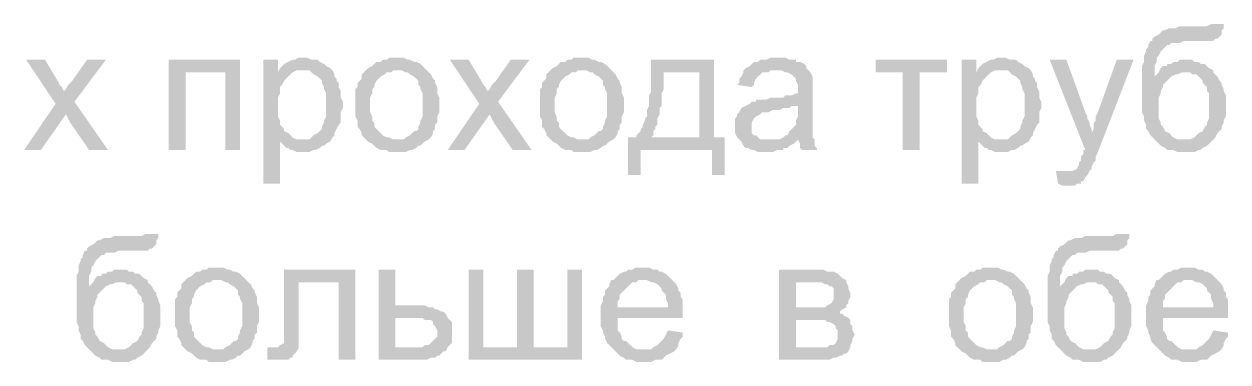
# Model space of a CAD drawing. Header units: millimetres. Extents: x -383313 to -161684, y -117025 to 99224.
# Drawn here: x -336741 to -334311, y -30262 to -29581 of the extents above; entities that cross this region are included whole.
import ezdxf

# ---------------------------------------------------------------- set-up
doc = ezdxf.new("R2010")
doc.units = ezdxf.units.MM
doc.header["$MEASUREMENT"] = 0
doc.layers.add('PDF_Solid Fills', color=7, linetype='Continuous')

# ---------------------------------------------------------------- blocks, each defined once
blk = doc.blocks.new('A$Cf5759c35')
at = {"layer": 'PDF_Solid Fills'}
for points in [[(24117.1, -11315.7), (24117.1, -11315.7), (24108.7, -11319.9), (24108.7, -11319.9), (24108.7, -11319.9), (24104.4, -11319.9), (24096, -11319.9), (24087.5, -11319.9), (24074.8, -11319.9), (24066.3, -11319.9), (24057.9, -11319.9), (24053.6, -11319.9), (24045.2, -11324.2), (24036.7, -11324.2), (24032.5, -11324.2), (24024, -11328.4), (24019.8, -11328.4), (24015.5, -11332.6), (24011.3, -11336.9), (24002.8, -11341.1), (23998.6, -11345.3), (23998.6, -11349.6), (23994.4, -11349.6), (23990.1, -11358), (23990.1, -11362.3), (23985.9, -11366.5), (23985.9, -11370.7), (23981.7, -11379.2), (23981.7, -11383.4), (23981.7, -11391.9), (23977.4, -11400.4), (23977.4, -11404.6), (23977.4, -11413.1), (23977.4, -11421.5), (23977.4, -11430), (23977.4, -11442.7), (23977.4, -11446.9), (23977.4, -11455.4), (23977.4, -11463.9), (23977.4, -11472.3), (23977.4, -11480.8), (23977.4, -11489.3), (23977.4, -11493.5), (23981.7, -11502), (23981.7, -11506.2), (23981.7, -11510.4), (23985.9, -11518.9), (23985.9, -11523.1), (23985.9, -11527.4), (23990.1, -11531.6), (23994.4, -11540.1), (23998.6, -11544.3), (24002.8, -11548.5), (24007.1, -11552.8), (24011.3, -11557), (24015.5, -11561.2), (24024, -11565.5), (24028.2, -11569.7), (24032.5, -11569.7), (24040.9, -11569.7), (24049.4, -11573.9), (24053.6, -11573.9), (24062.1, -11573.9), (24070.6, -11573.9), (24074.8, -11573.9), (24083.3, -11573.9), (24091.7, -11569.7), (24096, -11569.7), (24100.2, -11565.5), (24108.7, -11561.2), (24108.7, -11561.2), (24112.9, -11557), (24117.1, -11552.8), (24121.4, -11548.5), (24062.1, -11548.5), (24062.1, -11548.5), (24053.6, -11548.5), (24049.4, -11548.5), (24040.9, -11544.3), (24036.7, -11540.1), (24032.5, -11535.8), (24024, -11531.6), (24024, -11531.6), (24019.8, -11523.1), (24015.5, -11518.9), (24015.5, -11514.7), (24011.3, -11506.2), (24011.3, -11497.7), (24011.3, -11493.5), (24011.3, -11485), (24011.3, -11476.6), (24011.3, -11468.1), (24011.3, -11463.9), (24015.5, -11455.4), (24015.5, -11451.2), (24019.8, -11442.7), (24019.8, -11438.5), (24024, -11434.2), (24028.2, -11430), (24032.5, -11425.8), (24002.8, -11421.5), (24002.8, -11421.5), (24002.8, -11413.1), (24002.8, -11408.8), (24002.8, -11400.4), (24007.1, -11391.9), (24007.1, -11387.7), (24007.1, -11383.4), (24011.3, -11379.2), (24015.5, -11370.7), (24019.8, -11366.5), (24024, -11362.3), (24028.2, -11358), (24032.5, -11358), (24036.7, -11353.8), (24040.9, -11353.8), (24049.4, -11353.8), (24053.6, -11353.8), (24062.1, -11349.6), (24070.6, -11349.6), (24079, -11349.6), (24087.5, -11349.6), (24096, -11349.6), (24104.4, -11349.6), (24108.7, -11349.6), (24117.1, -11349.6), (24121.4, -11349.6), (24125.6, -11345.3), (24129.8, -11345.3), (24134.1, -11341.1), (24138.3, -11336.9), (24138.3, -11328.4), (24142.5, -11324.2), (24142.5, -11315.7)], [(21763.4, -11387.7), (21725.3, -11387.7), (21784.6, -11476.6), (21805.7, -11497.7), (21814.2, -11514.7), (21852.3, -11569.7), (21890.4, -11569.7), (21822.7, -11472.3), (21801.5, -11451.2), (21801.5, -11451.2), (21797.3, -11442.7), (21793, -11438.5), (21788.8, -11430)], [(21886.2, -11387.7), (21848.1, -11387.7), (21818.4, -11430), (21814.2, -11434.2), (21810, -11438.5), (21805.7, -11446.9), (21801.5, -11451.2), (21822.7, -11472.3)], [(22157.1, -11387.7), (22013.2, -11387.7), (22013.2, -11569.7), (22047, -11569.7), (22047, -11413.1), (22127.5, -11413.1)], [(22233.3, -11387.7), (22203.7, -11387.7), (22203.7, -11637.4), (22237.5, -11637.4), (22237.5, -11552.8), (22279.9, -11548.5), (22275.6, -11548.5), (22271.4, -11548.5), (22262.9, -11544.3), (22258.7, -11540.1), (22254.5, -11535.8), (22246, -11531.6), (22246, -11527.4), (22241.8, -11523.1), (22237.5, -11518.9), (22237.5, -11510.4), (22233.3, -11502), (22233.3, -11497.7), (22233.3, -11489.3), (22233.3, -11480.8), (22233.3, -11476.6), (22233.3, -11468.1), (22233.3, -11463.9), (22237.5, -11455.4), (22237.5, -11446.9), (22237.5, -11442.7), (22241.8, -11438.5), (22246, -11430), (22250.2, -11425.8), (22254.5, -11421.5), (22258.7, -11417.3), (22262.9, -11413.1), (22233.3, -11413.1)], [(22284.1, -11383.4), (22284.1, -11383.4), (22275.6, -11383.4), (22267.2, -11387.7), (22262.9, -11387.7), (22254.5, -11391.9), (22254.5, -11391.9), (22246, -11396.1), (22241.8, -11400.4), (22237.5, -11404.6), (22284.1, -11408.8), (22288.3, -11408.8), (22296.8, -11408.8), (22301, -11413.1), (22305.3, -11417.3), (22313.7, -11421.5), (22318, -11425.8), (22322.2, -11430), (22322.2, -11434.2), (22326.4, -11442.7), (22326.4, -11446.9), (22330.7, -11455.4), (22330.7, -11459.6), (22330.7, -11468.1), (22330.7, -11476.6), (22330.7, -11480.8), (22330.7, -11489.3), (22330.7, -11497.7), (22330.7, -11502), (22326.4, -11510.4), (22326.4, -11514.7), (22322.2, -11523.1), (22322.2, -11527.4), (22318, -11531.6), (22313.7, -11535.8), (22305.3, -11540.1), (22301, -11544.3), (22296.8, -11548.5), (22288.3, -11548.5), (22279.9, -11548.5), (22237.5, -11552.8), (22237.5, -11552.8), (22246, -11561.2), (22250.2, -11565.5), (22254.5, -11565.5), (22258.7, -11569.7), (22262.9, -11569.7), (22271.4, -11573.9), (22275.6, -11573.9), (22284.1, -11573.9), (22284.1, -11573.9), (22292.6, -11573.9), (22296.8, -11573.9), (22305.3, -11569.7), (22309.5, -11569.7), (22318, -11565.5), (22322.2, -11561.2), (22326.4, -11561.2), (22330.7, -11557), (22339.1, -11552.8), (22343.4, -11544.3), (22347.6, -11540.1), (22347.6, -11535.8), (22351.8, -11527.4), (22351.8, -11527.4), (22356.1, -11518.9), (22360.3, -11514.7), (22360.3, -11506.2), (22360.3, -11497.7), (22360.3, -11493.5), (22364.5, -11485), (22364.5, -11476.6), (22364.5, -11476.6), (22364.5, -11472.3), (22360.3, -11463.9), (22360.3, -11455.4), (22360.3, -11451.2), (22356.1, -11442.7), (22356.1, -11434.2), (22351.8, -11430), (22351.8, -11425.8), (22347.6, -11421.5), (22347.6, -11417.3), (22343.4, -11408.8), (22339.1, -11404.6), (22330.7, -11400.4), (22326.4, -11396.1), (22326.4, -11396.1), (22318, -11391.9), (22313.7, -11387.7), (22305.3, -11387.7), (22301, -11387.7), (22292.6, -11383.4)], [(22474.6, -11383.4), (22474.6, -11383.4), (22457.7, -11383.4), (22453.4, -11387.7), (22445, -11387.7), (22440.7, -11391.9), (22432.3, -11391.9), (22428, -11396.1), (22423.8, -11400.4), (22415.3, -11404.6), (22415.3, -11404.6), (22411.1, -11408.8), (22474.6, -11408.8), (22474.6, -11408.8), (22483.1, -11408.8), (22491.5, -11413.1), (22495.8, -11413.1), (22500, -11417.3), (22508.5, -11421.5), (22512.7, -11425.8), (22516.9, -11430), (22516.9, -11438.5), (22521.2, -11442.7), (22521.2, -11446.9), (22525.4, -11455.4), (22525.4, -11463.9), (22525.4, -11468.1), (22525.4, -11476.6), (22525.4, -11480.8), (22525.4, -11489.3), (22525.4, -11497.7), (22525.4, -11502), (22521.2, -11510.4), (22521.2, -11514.7), (22516.9, -11523.1), (22516.9, -11527.4), (22512.7, -11531.6), (22508.5, -11531.6), (22504.2, -11535.8), (22500, -11540.1), (22491.5, -11544.3), (22487.3, -11548.5), (22478.8, -11548.5), (22474.6, -11548.5), (22411.1, -11548.5), (22415.3, -11552.8), (22423.8, -11557), (22428, -11561.2), (22432.3, -11565.5), (22440.7, -11569.7), (22445, -11569.7), (22453.4, -11569.7), (22457.7, -11573.9), (22466.1, -11573.9), (22474.6, -11573.9), (22478.8, -11573.9), (22483.1, -11573.9), (22491.5, -11573.9), (22500, -11569.7), (22504.2, -11569.7), (22512.7, -11565.5), (22516.9, -11561.2), (22521.2, -11561.2), (22525.4, -11557), (22529.6, -11552.8), (22538.1, -11548.5), (22542.3, -11544.3), (22546.6, -11535.8), (22546.6, -11531.6), (22546.6, -11531.6), (22550.8, -11527.4), (22550.8, -11518.9), (22555, -11514.7), (22555, -11506.2), (22555, -11502), (22559.3, -11493.5), (22559.3, -11485), (22559.3, -11476.6), (22559.3, -11472.3), (22559.3, -11463.9), (22555, -11455.4), (22555, -11446.9), (22555, -11442.7), (22550.8, -11434.2), (22550.8, -11430), (22546.6, -11425.8), (22542.3, -11417.3), (22538.1, -11413.1), (22533.9, -11408.8), (22529.6, -11404.6), (22525.4, -11400.4), (22521.2, -11396.1), (22512.7, -11391.9), (22508.5, -11391.9), (22500, -11387.7), (22495.8, -11387.7), (22487.3, -11383.4), (22483.1, -11383.4)], [(22618.5, -11387.7), (22580.4, -11387.7), (22639.7, -11476.6), (22660.9, -11497.7), (22669.3, -11514.7), (22707.4, -11569.7), (22745.5, -11569.7), (22677.8, -11472.3), (22656.6, -11451.2), (22656.6, -11451.2), (22652.4, -11442.7), (22648.2, -11438.5), (22643.9, -11430)], [(22741.3, -11387.7), (22703.2, -11387.7), (22673.6, -11430), (22669.3, -11434.2), (22665.1, -11438.5), (22660.9, -11446.9), (22656.6, -11451.2), (22677.8, -11472.3)], [(22847.1, -11383.4), (22847.1, -11383.4), (22830.2, -11383.4), (22826, -11387.7), (22817.5, -11387.7), (22813.3, -11391.9), (22804.8, -11391.9), (22800.6, -11396.1), (22796.3, -11400.4), (22787.9, -11404.6), (22787.9, -11404.6), (22783.6, -11408.8), (22847.1, -11408.8), (22847.1, -11408.8), (22855.6, -11408.8), (22864.1, -11413.1), (22868.3, -11413.1), (22872.5, -11417.3), (22881, -11421.5), (22885.2, -11425.8), (22889.5, -11430), (22889.5, -11438.5), (22893.7, -11442.7), (22893.7, -11446.9), (22897.9, -11455.4), (22897.9, -11463.9), (22897.9, -11468.1), (22897.9, -11476.6), (22897.9, -11480.8), (22897.9, -11489.3), (22897.9, -11497.7), (22897.9, -11502), (22893.7, -11510.4), (22893.7, -11514.7), (22889.5, -11523.1), (22889.5, -11527.4), (22885.2, -11531.6), (22881, -11531.6), (22876.8, -11535.8), (22872.5, -11540.1), (22864.1, -11544.3), (22859.8, -11548.5), (22851.4, -11548.5), (22847.1, -11548.5), (22783.6, -11548.5), (22787.9, -11552.8), (22796.3, -11557), (22800.6, -11561.2), (22804.8, -11565.5), (22813.3, -11569.7), (22817.5, -11569.7), (22826, -11569.7), (22830.2, -11573.9), (22838.7, -11573.9), (22847.1, -11573.9), (22851.4, -11573.9), (22855.6, -11573.9), (22864.1, -11573.9), (22872.5, -11569.7), (22876.8, -11569.7), (22885.2, -11565.5), (22889.5, -11561.2), (22893.7, -11561.2), (22897.9, -11557), (22902.2, -11552.8), (22910.6, -11548.5), (22914.9, -11544.3), (22919.1, -11535.8), (22919.1, -11531.6), (22919.1, -11531.6), (22923.3, -11527.4), (22923.3, -11518.9), (22927.6, -11514.7), (22927.6, -11506.2), (22927.6, -11502), (22931.8, -11493.5), (22931.8, -11485), (22931.8, -11476.6), (22931.8, -11472.3), (22931.8, -11463.9), (22927.6, -11455.4), (22927.6, -11446.9), (22927.6, -11442.7), (22923.3, -11434.2), (22923.3, -11430), (22919.1, -11425.8), (22914.9, -11417.3), (22910.6, -11413.1), (22906.4, -11408.8), (22902.2, -11404.6), (22897.9, -11400.4), (22893.7, -11396.1), (22885.2, -11391.9), (22881, -11391.9), (22872.5, -11387.7), (22868.3, -11387.7), (22859.8, -11383.4), (22855.6, -11383.4)], [(23113.8, -11387.7), (22986.8, -11387.7), (22986.8, -11413.1), (23084.2, -11413.1), (23084.2, -11544.3), (22986.8, -11544.3), (22957.2, -11544.3), (22940.3, -11544.3), (22940.3, -11620.5), (22965.7, -11620.5), (22965.7, -11569.7), (23109.6, -11569.7), (23135, -11544.3), (23113.8, -11544.3)], [(23245.1, -11383.4), (23245.1, -11383.4), (23228.1, -11383.4), (23219.7, -11387.7), (23215.4, -11387.7), (23207, -11387.7), (23202.7, -11391.9), (23194.3, -11391.9), (23190, -11396.1), (23185.8, -11400.4), (23177.3, -11404.6), (23173.1, -11408.8), (23236.6, -11408.8), (23240.8, -11408.8), (23249.3, -11408.8), (23257.8, -11413.1), (23262, -11413.1), (23270.5, -11417.3), (23274.7, -11421.5), (23274.7, -11421.5), (23278.9, -11425.8), (23278.9, -11430), (23283.2, -11438.5), (23283.2, -11446.9), (23283.2, -11446.9), (23283.2, -11455.4), (23278.9, -11455.4), (23270.5, -11459.6), (23266.2, -11459.6), (23257.8, -11459.6), (23253.5, -11463.9), (23245.1, -11463.9), (23236.6, -11463.9), (23228.1, -11463.9), (23219.7, -11468.1), (23211.2, -11468.1), (23207, -11468.1), (23198.5, -11468.1), (23198.5, -11472.3), (23190, -11472.3), (23185.8, -11476.6), (23283.2, -11480.8), (23283.2, -11489.3), (23283.2, -11493.5), (23283.2, -11502), (23278.9, -11510.4), (23278.9, -11514.7), (23278.9, -11518.9), (23274.7, -11523.1), (23270.5, -11527.4), (23266.2, -11531.6), (23262, -11540.1), (23257.8, -11540.1), (23253.5, -11544.3), (23245.1, -11548.5), (23283.2, -11548.5), (23283.2, -11548.5), (23287.4, -11557), (23287.4, -11565.5), (23291.6, -11569.7), (23321.3, -11569.7), (23321.3, -11565.5), (23317, -11561.2), (23317, -11552.8), (23317, -11548.5), (23312.8, -11544.3), (23312.8, -11540.1), (23312.8, -11535.8), (23312.8, -11531.6), (23312.8, -11523.1), (23312.8, -11514.7), (23312.8, -11506.2), (23312.8, -11493.5), (23312.8, -11451.2), (23312.8, -11451.2), (23312.8, -11442.7), (23312.8, -11434.2), (23312.8, -11430), (23312.8, -11425.8), (23312.8, -11421.5), (23308.6, -11413.1), (23304.3, -11408.8), (23300.1, -11404.6), (23300.1, -11400.4), (23295.9, -11396.1), (23287.4, -11391.9), (23278.9, -11391.9), (23278.9, -11387.7), (23270.5, -11387.7), (23266.2, -11387.7), (23257.8, -11383.4), (23249.3, -11383.4)], [(23583.7, -11387.7), (23439.8, -11387.7), (23439.8, -11413.1), (23494.8, -11413.1), (23494.8, -11569.7), (23528.7, -11569.7), (23528.7, -11413.1), (23583.7, -11413.1)], [(23643, -11387.7), (23613.4, -11387.7), (23613.4, -11637.4), (23647.2, -11637.4), (23647.2, -11552.8), (23689.6, -11548.5), (23685.3, -11548.5), (23681.1, -11548.5), (23672.6, -11544.3), (23668.4, -11540.1), (23664.2, -11535.8), (23655.7, -11531.6), (23655.7, -11527.4), (23651.5, -11523.1), (23647.2, -11518.9), (23647.2, -11510.4), (23643, -11502), (23643, -11497.7), (23643, -11489.3), (23643, -11480.8), (23643, -11476.6), (23643, -11468.1), (23643, -11463.9), (23647.2, -11455.4), (23647.2, -11446.9), (23647.2, -11442.7), (23651.5, -11438.5), (23655.7, -11430), (23659.9, -11425.8), (23664.2, -11421.5), (23668.4, -11417.3), (23672.6, -11413.1), (23643, -11413.1)], [(23693.8, -11383.4), (23693.8, -11383.4), (23685.3, -11383.4), (23676.9, -11387.7), (23672.6, -11387.7), (23664.2, -11391.9), (23664.2, -11391.9), (23655.7, -11396.1), (23651.5, -11400.4), (23647.2, -11404.6), (23693.8, -11408.8), (23698, -11408.8), (23706.5, -11408.8), (23710.7, -11413.1), (23715, -11417.3), (23723.4, -11421.5), (23727.7, -11425.8), (23731.9, -11430), (23731.9, -11434.2), (23736.1, -11442.7), (23736.1, -11446.9), (23740.4, -11455.4), (23740.4, -11459.6), (23740.4, -11468.1), (23740.4, -11476.6), (23740.4, -11480.8), (23740.4, -11489.3), (23740.4, -11497.7), (23740.4, -11502), (23736.1, -11510.4), (23736.1, -11514.7), (23731.9, -11523.1), (23731.9, -11527.4), (23727.7, -11531.6), (23723.4, -11535.8), (23715, -11540.1), (23710.7, -11544.3), (23706.5, -11548.5), (23698, -11548.5), (23689.6, -11548.5), (23647.2, -11552.8), (23647.2, -11552.8), (23655.7, -11561.2), (23659.9, -11565.5), (23664.2, -11565.5), (23668.4, -11569.7), (23672.6, -11569.7), (23681.1, -11573.9), (23685.3, -11573.9), (23693.8, -11573.9), (23693.8, -11573.9), (23702.3, -11573.9), (23706.5, -11573.9), (23715, -11569.7), (23719.2, -11569.7), (23727.7, -11565.5), (23731.9, -11561.2), (23736.1, -11561.2), (23740.4, -11557), (23748.8, -11552.8), (23753.1, -11544.3), (23757.3, -11540.1), (23757.3, -11535.8), (23761.5, -11527.4), (23761.5, -11527.4), (23765.8, -11518.9), (23770, -11514.7), (23770, -11506.2), (23770, -11497.7), (23770, -11493.5), (23774.2, -11485), (23774.2, -11476.6), (23774.2, -11476.6), (23774.2, -11472.3), (23770, -11463.9), (23770, -11455.4), (23770, -11451.2), (23765.8, -11442.7), (23765.8, -11434.2), (23761.5, -11430), (23761.5, -11425.8), (23757.3, -11421.5), (23757.3, -11417.3), (23753.1, -11408.8), (23748.8, -11404.6), (23740.4, -11400.4), (23736.1, -11396.1), (23736.1, -11396.1), (23727.7, -11391.9), (23723.4, -11387.7), (23715, -11387.7), (23710.7, -11387.7), (23702.3, -11383.4)], [(23825, -11387.7), (23791.2, -11387.7), (23863.1, -11569.7), (23875.8, -11535.8), (23875.8, -11531.6), (23875.8, -11527.4), (23871.6, -11518.9), (23871.6, -11514.7), (23867.4, -11506.2), (23867.4, -11502), (23863.1, -11493.5)], [(23960.5, -11387.7), (23926.6, -11387.7), (23888.5, -11493.5), (23888.5, -11493.5), (23884.3, -11502), (23884.3, -11510.4), (23880.1, -11514.7), (23880.1, -11523.1), (23880.1, -11527.4), (23875.8, -11535.8), (23863.1, -11569.7), (23858.9, -11569.7), (23858.9, -11578.2), (23854.7, -11582.4), (23854.7, -11590.9), (23850.4, -11595.1), (23850.4, -11599.3), (23850.4, -11599.3), (23846.2, -11607.8), (23837.7, -11612), (23837.7, -11612), (23829.3, -11612), (23820.8, -11612), (23871.6, -11612), (23871.6, -11612), (23875.8, -11607.8), (23875.8, -11603.6), (23880.1, -11595.1), (23884.3, -11590.9), (23884.3, -11582.4), (23888.5, -11573.9)], [(24066.3, -11387.7), (24053.6, -11387.7), (24049.4, -11391.9), (24040.9, -11391.9), (24036.7, -11396.1), (24028.2, -11396.1), (24028.2, -11400.4), (24019.8, -11400.4), (24015.5, -11404.6), (24011.3, -11413.1), (24007.1, -11417.3), (24002.8, -11421.5), (24032.5, -11425.8), (24036.7, -11421.5), (24045.2, -11417.3), (24049.4, -11417.3), (24057.9, -11413.1), (24062.1, -11413.1), (24121.4, -11413.1), (24121.4, -11408.8), (24112.9, -11404.6), (24108.7, -11400.4), (24104.4, -11396.1), (24096, -11396.1), (24091.7, -11391.9), (24083.3, -11391.9), (24079, -11387.7), (24070.6, -11387.7)], [(22237.5, -11404.6), (22233.3, -11413.1), (22262.9, -11413.1), (22271.4, -11408.8), (22275.6, -11408.8), (22284.1, -11408.8)], [(22411.1, -11408.8), (22406.9, -11413.1), (22402.6, -11417.3), (22402.6, -11425.8), (22398.4, -11430), (22394.2, -11434.2), (22394.2, -11442.7), (22389.9, -11446.9), (22389.9, -11455.4), (22389.9, -11463.9), (22389.9, -11472.3), (22389.9, -11480.8), (22389.9, -11480.8), (22389.9, -11489.3), (22389.9, -11497.7), (22389.9, -11502), (22394.2, -11510.4), (22394.2, -11518.9), (22394.2, -11523.1), (22398.4, -11527.4), (22402.6, -11535.8), (22402.6, -11540.1), (22406.9, -11544.3), (22411.1, -11548.5), (22474.6, -11548.5), (22470.4, -11548.5), (22466.1, -11548.5), (22457.7, -11544.3), (22453.4, -11544.3), (22445, -11540.1), (22440.7, -11535.8), (22436.5, -11531.6), (22436.5, -11531.6), (22432.3, -11527.4), (22428, -11523.1), (22428, -11514.7), (22423.8, -11510.4), (22423.8, -11502), (22419.6, -11493.5), (22419.6, -11489.3), (22419.6, -11480.8), (22419.6, -11476.6), (22419.6, -11468.1), (22419.6, -11463.9), (22423.8, -11455.4), (22423.8, -11446.9), (22428, -11442.7), (22428, -11438.5), (22432.3, -11430), (22436.5, -11425.8), (22436.5, -11425.8), (22440.7, -11421.5), (22449.2, -11417.3), (22453.4, -11413.1), (22461.9, -11413.1), (22466.1, -11408.8), (22474.6, -11408.8)], [(22783.6, -11408.8), (22779.4, -11413.1), (22775.2, -11417.3), (22775.2, -11425.8), (22770.9, -11430), (22766.7, -11434.2), (22766.7, -11442.7), (22762.5, -11446.9), (22762.5, -11455.4), (22762.5, -11463.9), (22762.5, -11472.3), (22762.5, -11480.8), (22762.5, -11480.8), (22762.5, -11489.3), (22762.5, -11497.7), (22762.5, -11502), (22766.7, -11510.4), (22766.7, -11518.9), (22766.7, -11523.1), (22770.9, -11527.4), (22775.2, -11535.8), (22775.2, -11540.1), (22779.4, -11544.3), (22783.6, -11548.5), (22847.1, -11548.5), (22842.9, -11548.5), (22838.7, -11548.5), (22830.2, -11544.3), (22826, -11544.3), (22817.5, -11540.1), (22813.3, -11535.8), (22809, -11531.6), (22809, -11531.6), (22804.8, -11527.4), (22800.6, -11523.1), (22800.6, -11514.7), (22796.3, -11510.4), (22796.3, -11502), (22792.1, -11493.5), (22792.1, -11489.3), (22792.1, -11480.8), (22792.1, -11476.6), (22792.1, -11468.1), (22792.1, -11463.9), (22796.3, -11455.4), (22796.3, -11446.9), (22800.6, -11442.7), (22800.6, -11438.5), (22804.8, -11430), (22809, -11425.8), (22809, -11425.8), (22813.3, -11421.5), (22821.7, -11417.3), (22826, -11413.1), (22834.4, -11413.1), (22838.7, -11408.8), (22847.1, -11408.8)], [(22986.8, -11413.1), (22986.8, -11451.2), (22982.6, -11459.6), (22982.6, -11480.8), (22978.4, -11489.3), (22978.4, -11493.5), (22978.4, -11502), (22974.1, -11506.2), (22974.1, -11510.4), (22969.9, -11518.9), (22969.9, -11523.1), (22965.7, -11527.4), (22965.7, -11531.6), (22961.4, -11535.8), (22957.2, -11540.1), (22957.2, -11544.3), (22986.8, -11544.3), (22986.8, -11544.3), (22991.1, -11540.1), (22991.1, -11531.6), (22995.3, -11527.4), (22995.3, -11523.1), (22999.5, -11518.9), (22999.5, -11510.4), (22999.5, -11506.2), (23003.8, -11497.7), (23003.8, -11493.5), (23003.8, -11485), (23008, -11480.8), (23008, -11472.3), (23008, -11463.9), (23008, -11455.4), (23012.2, -11446.9), (23012.2, -11438.5), (23012.2, -11430), (23012.2, -11421.5), (23012.2, -11413.1), (23084.2, -11413.1)], [(23173.1, -11408.8), (23173.1, -11413.1), (23168.9, -11421.5), (23164.6, -11425.8), (23164.6, -11434.2), (23160.4, -11438.5), (23190, -11442.7), (23194.3, -11438.5), (23194.3, -11434.2), (23198.5, -11425.8), (23202.7, -11421.5), (23207, -11417.3), (23211.2, -11413.1), (23215.4, -11413.1), (23223.9, -11413.1), (23228.1, -11408.8), (23236.6, -11408.8)], [(23647.2, -11404.6), (23643, -11413.1), (23672.6, -11413.1), (23681.1, -11408.8), (23685.3, -11408.8), (23693.8, -11408.8)], [(24121.4, -11413.1), (24062.1, -11413.1), (24074.8, -11413.1), (24079, -11417.3), (24087.5, -11417.3), (24091.7, -11421.5), (24096, -11425.8), (24100.2, -11430), (24100.2, -11434.2), (24104.4, -11438.5), (24108.7, -11442.7), (24108.7, -11451.2), (24112.9, -11455.4), (24112.9, -11463.9), (24112.9, -11472.3), (24112.9, -11476.6), (24112.9, -11485), (24112.9, -11493.5), (24112.9, -11502), (24112.9, -11506.2), (24108.7, -11514.7), (24108.7, -11518.9), (24104.4, -11523.1), (24100.2, -11531.6), (24100.2, -11531.6), (24091.7, -11535.8), (24087.5, -11540.1), (24083.3, -11544.3), (24074.8, -11548.5), (24070.6, -11548.5), (24062.1, -11548.5), (24121.4, -11548.5), (24125.6, -11544.3), (24129.8, -11535.8), (24134.1, -11531.6), (24138.3, -11527.4), (24138.3, -11523.1), (24142.5, -11514.7), (24142.5, -11510.4), (24146.8, -11502), (24146.8, -11493.5), (24146.8, -11489.3), (24146.8, -11480.8), (24146.8, -11476.6), (24146.8, -11468.1), (24146.8, -11459.6), (24142.5, -11451.2), (24142.5, -11446.9), (24138.3, -11438.5), (24138.3, -11434.2), (24134.1, -11430), (24129.8, -11421.5), (24125.6, -11417.3)], [(23185.8, -11476.6), (23177.3, -11480.8), (23177.3, -11480.8), (23168.9, -11485), (23164.6, -11493.5), (23160.4, -11497.7), (23160.4, -11502), (23156.2, -11506.2), (23156.2, -11514.7), (23156.2, -11523.1), (23156.2, -11523.1), (23156.2, -11531.6), (23156.2, -11535.8), (23160.4, -11544.3), (23164.6, -11548.5), (23168.9, -11552.8), (23173.1, -11561.2), (23173.1, -11561.2), (23177.3, -11565.5), (23181.6, -11565.5), (23190, -11569.7), (23194.3, -11569.7), (23202.7, -11573.9), (23211.2, -11573.9), (23219.7, -11573.9), (23223.9, -11573.9), (23232.4, -11573.9), (23240.8, -11569.7), (23245.1, -11569.7), (23253.5, -11569.7), (23253.5, -11565.5), (23262, -11565.5), (23266.2, -11561.2), (23274.7, -11557), (23278.9, -11552.8), (23223.9, -11548.5), (23223.9, -11548.5), (23215.4, -11548.5), (23207, -11548.5), (23202.7, -11544.3), (23198.5, -11540.1), (23194.3, -11540.1), (23190, -11535.8), (23190, -11527.4), (23190, -11523.1), (23190, -11518.9), (23190, -11514.7), (23194.3, -11506.2), (23194.3, -11506.2), (23198.5, -11502), (23207, -11497.7), (23211.2, -11493.5), (23215.4, -11493.5), (23223.9, -11493.5), (23232.4, -11489.3), (23236.6, -11489.3), (23245.1, -11489.3), (23253.5, -11485), (23257.8, -11485), (23266.2, -11485), (23270.5, -11480.8), (23278.9, -11480.8), (23283.2, -11480.8)], [(23803.9, -11612), (23808.1, -11637.4), (23816.6, -11641.7), (23842, -11641.7), (23846.2, -11637.4), (23854.7, -11637.4), (23854.7, -11633.2), (23858.9, -11633.2), (23863.1, -11624.7), (23867.4, -11620.5), (23871.6, -11612), (23820.8, -11612), (23820.8, -11612), (23812.3, -11612)], [(21966.6, -11739), (21966.6, -11739), (21958.1, -11743.3), (21958.1, -11743.3), (21958.1, -11743.3), (21953.9, -11743.3), (21945.4, -11743.3), (21937, -11743.3), (21924.3, -11743.3), (21915.8, -11743.3), (21907.3, -11743.3), (21903.1, -11743.3), (21894.6, -11747.5), (21886.2, -11747.5), (21881.9, -11747.5), (21873.5, -11751.7), (21869.2, -11751.7), (21865, -11756), (21860.8, -11760.2), (21852.3, -11764.4), (21848.1, -11768.7), (21848.1, -11772.9), (21843.8, -11772.9), (21839.6, -11781.4), (21839.6, -11785.6), (21835.4, -11789.8), (21835.4, -11794.1), (21831.1, -11802.5), (21831.1, -11806.8), (21831.1, -11815.2), (21826.9, -11823.7), (21826.9, -11827.9), (21826.9, -11836.4), (21826.9, -11844.9), (21826.9, -11853.3), (21826.9, -11866), (21826.9, -11870.3), (21826.9, -11878.7), (21826.9, -11887.2), (21826.9, -11895.7), (21826.9, -11904.1), (21826.9, -11912.6), (21826.9, -11916.8), (21831.1, -11925.3), (21831.1, -11929.5), (21831.1, -11933.8), (21835.4, -11942.2), (21835.4, -11946.5), (21835.4, -11950.7), (21839.6, -11954.9), (21843.8, -11963.4), (21848.1, -11967.6), (21852.3, -11971.9), (21856.5, -11976.1), (21860.8, -11980.3), (21865, -11984.6), (21873.5, -11988.8), (21877.7, -11993), (21881.9, -11993), (21890.4, -11993), (21898.9, -11997.3), (21903.1, -11997.3), (21911.6, -11997.3), (21920, -11997.3), (21924.3, -11997.3), (21932.7, -11997.3), (21941.2, -11993), (21945.4, -11993), (21949.7, -11988.8), (21958.1, -11984.6), (21958.1, -11984.6), (21962.4, -11980.3), (21966.6, -11976.1), (21970.8, -11971.9), (21911.6, -11971.9), (21911.6, -11971.9), (21903.1, -11971.9), (21898.9, -11971.9), (21890.4, -11967.6), (21886.2, -11963.4), (21881.9, -11959.2), (21873.5, -11954.9), (21873.5, -11954.9), (21869.2, -11946.5), (21865, -11942.2), (21865, -11938), (21860.8, -11929.5), (21860.8, -11921.1), (21860.8, -11916.8), (21860.8, -11908.4), (21860.8, -11899.9), (21860.8, -11891.4), (21860.8, -11887.2), (21865, -11878.7), (21865, -11874.5), (21869.2, -11866), (21869.2, -11861.8), (21873.5, -11857.6), (21877.7, -11853.3), (21881.9, -11849.1), (21852.3, -11844.9), (21852.3, -11844.9), (21852.3, -11836.4), (21852.3, -11832.2), (21852.3, -11823.7), (21856.5, -11815.2), (21856.5, -11811), (21856.5, -11806.8), (21860.8, -11802.5), (21865, -11794.1), (21869.2, -11789.8), (21873.5, -11785.6), (21877.7, -11781.4), (21881.9, -11781.4), (21886.2, -11777.1), (21890.4, -11777.1), (21898.9, -11777.1), (21903.1, -11777.1), (21911.6, -11772.9), (21920, -11772.9), (21928.5, -11772.9), (21937, -11772.9), (21945.4, -11772.9), (21953.9, -11772.9), (21958.1, -11772.9), (21966.6, -11772.9), (21970.8, -11772.9), (21975.1, -11768.7), (21979.3, -11768.7), (21983.5, -11764.4), (21987.8, -11760.2), (21987.8, -11751.7), (21992, -11747.5), (21992, -11739)], [(23926.6, -11739), (23926.6, -11739), (23918.2, -11743.3), (23918.2, -11743.3), (23918.2, -11743.3), (23913.9, -11743.3), (23905.5, -11743.3), (23897, -11743.3), (23884.3, -11743.3), (23875.8, -11743.3), (23867.4, -11743.3), (23863.1, -11743.3), (23854.7, -11747.5), (23846.2, -11747.5), (23842, -11747.5), (23833.5, -11751.7), (23829.3, -11751.7), (23825, -11756), (23820.8, -11760.2), (23812.3, -11764.4), (23808.1, -11768.7), (23808.1, -11772.9), (23803.9, -11772.9), (23799.6, -11781.4), (23799.6, -11785.6), (23795.4, -11789.8), (23795.4, -11794.1), (23791.2, -11802.5), (23791.2, -11806.8), (23791.2, -11815.2), (23786.9, -11823.7), (23786.9, -11827.9), (23786.9, -11836.4), (23786.9, -11844.9), (23786.9, -11853.3), (23786.9, -11866), (23786.9, -11870.3), (23786.9, -11878.7), (23786.9, -11887.2), (23786.9, -11895.7), (23786.9, -11904.1), (23786.9, -11912.6), (23786.9, -11916.8), (23791.2, -11925.3), (23791.2, -11929.5), (23791.2, -11933.8), (23795.4, -11942.2), (23795.4, -11946.5), (23795.4, -11950.7), (23799.6, -11954.9), (23803.9, -11963.4), (23808.1, -11967.6), (23812.3, -11971.9), (23816.6, -11976.1), (23820.8, -11980.3), (23825, -11984.6), (23833.5, -11988.8), (23837.7, -11993), (23842, -11993), (23850.4, -11993), (23858.9, -11997.3), (23863.1, -11997.3), (23871.6, -11997.3), (23880.1, -11997.3), (23884.3, -11997.3), (23892.8, -11997.3), (23901.2, -11993), (23905.5, -11993), (23909.7, -11988.8), (23918.2, -11984.6), (23918.2, -11984.6), (23922.4, -11980.3), (23926.6, -11976.1), (23930.9, -11971.9), (23871.6, -11971.9), (23871.6, -11971.9), (23863.1, -11971.9), (23858.9, -11971.9), (23850.4, -11967.6), (23846.2, -11963.4), (23842, -11959.2), (23833.5, -11954.9), (23833.5, -11954.9), (23829.3, -11946.5), (23825, -11942.2), (23825, -11938), (23820.8, -11929.5), (23820.8, -11921.1), (23820.8, -11916.8), (23820.8, -11908.4), (23820.8, -11899.9), (23820.8, -11891.4), (23820.8, -11887.2), (23825, -11878.7), (23825, -11874.5), (23829.3, -11866), (23829.3, -11861.8), (23833.5, -11857.6), (23837.7, -11853.3), (23842, -11849.1), (23812.3, -11844.9), (23812.3, -11844.9), (23812.3, -11836.4), (23812.3, -11832.2), (23812.3, -11823.7), (23816.6, -11815.2), (23816.6, -11811), (23816.6, -11806.8), (23820.8, -11802.5), (23825, -11794.1), (23829.3, -11789.8), (23833.5, -11785.6), (23837.7, -11781.4), (23842, -11781.4), (23846.2, -11777.1), (23850.4, -11777.1), (23858.9, -11777.1), (23863.1, -11777.1), (23871.6, -11772.9), (23880.1, -11772.9), (23888.5, -11772.9), (23897, -11772.9), (23905.5, -11772.9), (23913.9, -11772.9), (23918.2, -11772.9), (23926.6, -11772.9), (23930.9, -11772.9), (23935.1, -11768.7), (23939.3, -11768.7), (23943.6, -11764.4), (23947.8, -11760.2), (23947.8, -11751.7), (23952, -11747.5), (23952, -11739)], [(22110.5, -11806.8), (22110.5, -11806.8), (22093.6, -11806.8), (22089.4, -11811), (22080.9, -11811), (22076.7, -11815.2), (22068.2, -11815.2), (22064, -11819.5), (22059.7, -11823.7), (22051.3, -11827.9), (22051.3, -11827.9), (22047, -11832.2), (22110.5, -11832.2), (22110.5, -11832.2), (22119, -11832.2), (22127.5, -11836.4), (22131.7, -11836.4), (22135.9, -11840.6), (22144.4, -11844.9), (22148.6, -11849.1), (22152.9, -11853.3), (22152.9, -11861.8), (22157.1, -11866), (22157.1, -11870.3), (22161.3, -11878.7), (22161.3, -11887.2), (22161.3, -11891.4), (22161.3, -11899.9), (22161.3, -11904.1), (22161.3, -11912.6), (22161.3, -11921.1), (22161.3, -11925.3), (22157.1, -11933.8), (22157.1, -11938), (22152.9, -11946.5), (22152.9, -11950.7), (22148.6, -11954.9), (22144.4, -11954.9), (22140.2, -11959.2), (22135.9, -11963.4), (22127.5, -11967.6), (22123.2, -11971.9), (22114.8, -11971.9), (22110.5, -11971.9), (22047, -11971.9), (22051.3, -11976.1), (22059.7, -11980.3), (22064, -11984.6), (22068.2, -11988.8), (22076.7, -11993), (22080.9, -11993), (22089.4, -11993), (22093.6, -11997.3), (22102.1, -11997.3), (22110.5, -11997.3), (22114.8, -11997.3), (22119, -11997.3), (22127.5, -11997.3), (22135.9, -11993), (22140.2, -11993), (22148.6, -11988.8), (22152.9, -11984.6), (22157.1, -11984.6), (22161.3, -11980.3), (22165.6, -11976.1), (22174, -11971.9), (22178.3, -11967.6), (22182.5, -11959.2), (22182.5, -11954.9), (22182.5, -11954.9), (22186.7, -11950.7), (22186.7, -11942.2), (22191, -11938), (22191, -11929.5), (22191, -11925.3), (22195.2, -11916.8), (22195.2, -11908.4), (22195.2, -11899.9), (22195.2, -11895.7), (22195.2, -11887.2), (22191, -11878.7), (22191, -11870.3), (22191, -11866), (22186.7, -11857.6), (22186.7, -11853.3), (22182.5, -11849.1), (22178.3, -11840.6), (22174, -11836.4), (22169.8, -11832.2), (22165.6, -11827.9), (22161.3, -11823.7), (22157.1, -11819.5), (22148.6, -11815.2), (22144.4, -11815.2), (22135.9, -11811), (22131.7, -11811), (22123.2, -11806.8), (22119, -11806.8)], [(22969.9, -11806.8), (22969.9, -11806.8), (22957.2, -11806.8), (22948.7, -11811), (22940.3, -11811), (22936, -11815.2), (22931.8, -11815.2), (22923.3, -11819.5), (22919.1, -11823.7), (22914.9, -11827.9), (22910.6, -11832.2), (22969.9, -11832.2), (22974.1, -11832.2), (22978.4, -11832.2), (22986.8, -11836.4), (22991.1, -11836.4), (22999.5, -11840.6), (23003.8, -11844.9), (23008, -11849.1), (23008, -11853.3), (23012.2, -11857.6), (23016.5, -11861.8), (23016.5, -11870.3), (23020.7, -11878.7), (23020.7, -11887.2), (22919.1, -11887.2), (23050.3, -11887.2), (23050.3, -11878.7), (23050.3, -11870.3), (23046.1, -11866), (23046.1, -11857.6), (23041.9, -11853.3), (23041.9, -11849.1), (23037.6, -11840.6), (23033.4, -11836.4), (23029.2, -11832.2), (23024.9, -11827.9), (23020.7, -11823.7), (23016.5, -11819.5), (23008, -11815.2), (23003.8, -11815.2), (22999.5, -11811), (22991.1, -11811), (22982.6, -11806.8), (22978.4, -11806.8)], [(23672.6, -11806.8), (23672.6, -11806.8), (23655.7, -11806.8), (23651.5, -11811), (23643, -11811), (23638.8, -11815.2), (23630.3, -11815.2), (23626.1, -11819.5), (23621.8, -11823.7), (23613.4, -11827.9), (23613.4, -11827.9), (23609.1, -11832.2), (23672.6, -11832.2), (23672.6, -11832.2), (23681.1, -11832.2), (23689.6, -11836.4), (23693.8, -11836.4), (23698, -11840.6), (23706.5, -11844.9), (23710.7, -11849.1), (23715, -11853.3), (23715, -11861.8), (23719.2, -11866), (23719.2, -11870.3), (23723.4, -11878.7), (23723.4, -11887.2), (23723.4, -11891.4), (23723.4, -11899.9), (23723.4, -11904.1), (23723.4, -11912.6), (23723.4, -11921.1), (23723.4, -11925.3), (23719.2, -11933.8), (23719.2, -11938), (23715, -11946.5), (23715, -11950.7), (23710.7, -11954.9), (23706.5, -11954.9), (23702.3, -11959.2), (23698, -11963.4), (23689.6, -11967.6), (23685.3, -11971.9), (23676.9, -11971.9), (23672.6, -11971.9), (23609.1, -11971.9), (23613.4, -11976.1), (23621.8, -11980.3), (23626.1, -11984.6), (23630.3, -11988.8), (23638.8, -11993), (23643, -11993), (23651.5, -11993), (23655.7, -11997.3), (23664.2, -11997.3), (23672.6, -11997.3), (23676.9, -11997.3), (23681.1, -11997.3), (23689.6, -11997.3), (23698, -11993), (23702.3, -11993), (23710.7, -11988.8), (23715, -11984.6), (23719.2, -11984.6), (23723.4, -11980.3), (23727.7, -11976.1), (23736.1, -11971.9), (23740.4, -11967.6), (23744.6, -11959.2), (23744.6, -11954.9), (23744.6, -11954.9), (23748.8, -11950.7), (23748.8, -11942.2), (23753.1, -11938), (23753.1, -11929.5), (23753.1, -11925.3), (23757.3, -11916.8), (23757.3, -11908.4), (23757.3, -11899.9), (23757.3, -11895.7), (23757.3, -11887.2), (23753.1, -11878.7), (23753.1, -11870.3), (23753.1, -11866), (23748.8, -11857.6), (23748.8, -11853.3), (23744.6, -11849.1), (23740.4, -11840.6), (23736.1, -11836.4), (23731.9, -11832.2), (23727.7, -11827.9), (23723.4, -11823.7), (23719.2, -11819.5), (23710.7, -11815.2), (23706.5, -11815.2), (23698, -11811), (23693.8, -11811), (23685.3, -11806.8), (23681.1, -11806.8)], [(24070.6, -11806.8), (24070.6, -11806.8), (24057.9, -11806.8), (24049.4, -11811), (24040.9, -11811), (24036.7, -11815.2), (24032.5, -11815.2), (24024, -11819.5), (24019.8, -11823.7), (24015.5, -11827.9), (24011.3, -11832.2), (24070.6, -11832.2), (24074.8, -11832.2), (24079, -11832.2), (24087.5, -11836.4), (24091.7, -11836.4), (24100.2, -11840.6), (24104.4, -11844.9), (24108.7, -11849.1), (24108.7, -11853.3), (24112.9, -11857.6), (24117.1, -11861.8), (24117.1, -11870.3), (24121.4, -11878.7), (24121.4, -11887.2), (24019.8, -11887.2), (24151, -11887.2), (24151, -11878.7), (24151, -11870.3), (24146.8, -11866), (24146.8, -11857.6), (24142.5, -11853.3), (24142.5, -11849.1), (24138.3, -11840.6), (24134.1, -11836.4), (24129.8, -11832.2), (24125.6, -11827.9), (24121.4, -11823.7), (24117.1, -11819.5), (24108.7, -11815.2), (24104.4, -11815.2), (24100.2, -11811), (24091.7, -11811), (24083.3, -11806.8), (24079, -11806.8)], [(21915.8, -11811), (21903.1, -11811), (21898.9, -11815.2), (21890.4, -11815.2), (21886.2, -11819.5), (21877.7, -11819.5), (21877.7, -11823.7), (21869.2, -11823.7), (21865, -11827.9), (21860.8, -11836.4), (21856.5, -11840.6), (21852.3, -11844.9), (21881.9, -11849.1), (21886.2, -11844.9), (21894.6, -11840.6), (21898.9, -11840.6), (21907.3, -11836.4), (21911.6, -11836.4), (21970.8, -11836.4), (21970.8, -11832.2), (21962.4, -11827.9), (21958.1, -11823.7), (21953.9, -11819.5), (21945.4, -11819.5), (21941.2, -11815.2), (21932.7, -11815.2), (21928.5, -11811), (21920, -11811)], [(22047, -11832.2), (22042.8, -11836.4), (22038.6, -11840.6), (22038.6, -11849.1), (22034.3, -11853.3), (22030.1, -11857.6), (22030.1, -11866), (22025.9, -11870.3), (22025.9, -11878.7), (22025.9, -11887.2), (22025.9, -11895.7), (22025.9, -11904.1), (22025.9, -11904.1), (22025.9, -11912.6), (22025.9, -11921.1), (22025.9, -11925.3), (22030.1, -11933.8), (22030.1, -11942.2), (22030.1, -11946.5), (22034.3, -11950.7), (22038.6, -11959.2), (22038.6, -11963.4), (22042.8, -11967.6), (22047, -11971.9), (22110.5, -11971.9), (22106.3, -11971.9), (22102.1, -11971.9), (22093.6, -11967.6), (22089.4, -11967.6), (22080.9, -11963.4), (22076.7, -11959.2), (22072.4, -11954.9), (22072.4, -11954.9), (22068.2, -11950.7), (22064, -11946.5), (22064, -11938), (22059.7, -11933.8), (22059.7, -11925.3), (22055.5, -11916.8), (22055.5, -11912.6), (22055.5, -11904.1), (22055.5, -11899.9), (22055.5, -11891.4), (22055.5, -11887.2), (22059.7, -11878.7), (22059.7, -11870.3), (22064, -11866), (22064, -11861.8), (22068.2, -11853.3), (22072.4, -11849.1), (22072.4, -11849.1), (22076.7, -11844.9), (22085.1, -11840.6), (22089.4, -11836.4), (22097.8, -11836.4), (22102.1, -11832.2), (22110.5, -11832.2)], [(22389.9, -11811), (22246, -11811), (22246, -11959.2), (22246, -11959.2), (22237.5, -11963.4), (22237.5, -11963.4), (22233.3, -11967.6), (22224.8, -11967.6), (22212.1, -11967.6), (22212.1, -11993), (22216.4, -11993), (22224.8, -11993), (22229.1, -11993), (22237.5, -11993), (22237.5, -11993), (22246, -11993), (22254.5, -11993), (22258.7, -11988.8), (22262.9, -11988.8), (22262.9, -11984.6), (22267.2, -11980.3), (22271.4, -11976.1), (22275.6, -11967.6), (22275.6, -11963.4), (22275.6, -11959.2), (22275.6, -11954.9), (22275.6, -11946.5), (22275.6, -11938), (22275.6, -11929.5), (22275.6, -11836.4), (22356.1, -11836.4)], [(22470.4, -11811), (22436.5, -11811), (22436.5, -11993), (22533.9, -11993), (22542.3, -11988.8), (22550.8, -11988.8), (22555, -11984.6), (22559.3, -11984.6), (22563.5, -11980.3), (22567.7, -11976.1), (22572, -11976.1), (22576.2, -11967.6), (22470.4, -11967.6), (22470.4, -11908.4), (22504.2, -11908.4), (22576.2, -11908.4), (22572, -11899.9), (22567.7, -11895.7), (22563.5, -11895.7), (22555, -11891.4), (22550.8, -11891.4), (22546.6, -11887.2), (22538.1, -11887.2), (22529.6, -11883), (22525.4, -11883), (22516.9, -11883), (22508.5, -11883), (22470.4, -11883)], [(22648.2, -11811), (22618.5, -11811), (22618.5, -11993), (22749.8, -11967.6), (22648.2, -11967.6)], [(22847.1, -11811), (22817.5, -11811), (22817.5, -11967.6), (22749.8, -11967.6), (22618.5, -11993), (22847.1, -11993)], [(22749.8, -11811), (22715.9, -11811), (22715.9, -11967.6), (22648.2, -11967.6), (22749.8, -11967.6)], [(22910.6, -11832.2), (22906.4, -11832.2), (22902.2, -11840.6), (22902.2, -11844.9), (22897.9, -11849.1), (22893.7, -11853.3), (22893.7, -11861.8), (22889.5, -11866), (22889.5, -11874.5), (22885.2, -11883), (22885.2, -11887.2), (22885.2, -11895.7), (22885.2, -11904.1), (22885.2, -11912.6), (22885.2, -11916.8), (22885.2, -11925.3), (22889.5, -11933.8), (22889.5, -11938), (22893.7, -11946.5), (22893.7, -11950.7), (22897.9, -11959.2), (22902.2, -11963.4), (22906.4, -11967.6), (22910.6, -11971.9), (22969.9, -11971.9), (22969.9, -11971.9), (22961.4, -11971.9), (22957.2, -11971.9), (22948.7, -11967.6), (22944.5, -11963.4), (22940.3, -11959.2), (22936, -11954.9), (22931.8, -11954.9), (22927.6, -11950.7), (22927.6, -11946.5), (22923.3, -11938), (22919.1, -11933.8), (22919.1, -11925.3), (22919.1, -11916.8), (22919.1, -11908.4), (23050.3, -11908.4), (23050.3, -11908.4), (23050.3, -11904.1), (23050.3, -11895.7), (23050.3, -11887.2), (22919.1, -11887.2), (22919.1, -11883), (22919.1, -11874.5), (22923.3, -11870.3), (22923.3, -11861.8), (22927.6, -11857.6), (22931.8, -11853.3), (22936, -11849.1), (22940.3, -11844.9), (22944.5, -11840.6), (22948.7, -11836.4), (22957.2, -11836.4), (22961.4, -11832.2), (22969.9, -11832.2)], [(23317, -11811), (23245.1, -11811), (23245.1, -11993), (23346.7, -11993), (23355.1, -11988.8), (23359.4, -11988.8), (23367.8, -11984.6), (23372.1, -11984.6), (23376.3, -11980.3), (23380.5, -11980.3), (23384.8, -11976.1), (23389, -11967.6), (23278.9, -11967.6), (23278.9, -11912.6), (23317, -11912.6), (23384.8, -11908.4), (23376.3, -11904.1), (23372.1, -11899.9), (23367.8, -11899.9), (23367.8, -11895.7), (23372.1, -11891.4), (23278.9, -11887.2), (23278.9, -11836.4), (23312.8, -11836.4), (23380.5, -11832.2), (23372.1, -11827.9), (23367.8, -11823.7), (23363.6, -11819.5), (23355.1, -11815.2), (23355.1, -11815.2), (23346.7, -11815.2), (23342.4, -11815.2), (23334, -11811), (23325.5, -11811)], [(23380.5, -11832.2), (23312.8, -11836.4), (23312.8, -11836.4), (23329.7, -11836.4), (23338.2, -11840.6), (23342.4, -11840.6), (23346.7, -11844.9), (23350.9, -11844.9), (23355.1, -11849.1), (23355.1, -11857.6), (23355.1, -11861.8), (23355.1, -11866), (23355.1, -11870.3), (23350.9, -11878.7), (23350.9, -11878.7), (23342.4, -11883), (23338.2, -11887.2), (23334, -11887.2), (23325.5, -11887.2), (23321.3, -11887.2), (23308.6, -11887.2), (23278.9, -11887.2), (23372.1, -11891.4), (23380.5, -11887.2), (23380.5, -11883), (23384.8, -11878.7), (23384.8, -11874.5), (23389, -11866), (23389, -11861.8), (23389, -11857.6), (23384.8, -11849.1), (23384.8, -11844.9), (23380.5, -11836.4)], [(23609.1, -11832.2), (23604.9, -11836.4), (23600.7, -11840.6), (23600.7, -11849.1), (23596.4, -11853.3), (23592.2, -11857.6), (23592.2, -11866), (23588, -11870.3), (23588, -11878.7), (23588, -11887.2), (23588, -11895.7), (23588, -11904.1), (23588, -11904.1), (23588, -11912.6), (23588, -11921.1), (23588, -11925.3), (23592.2, -11933.8), (23592.2, -11942.2), (23592.2, -11946.5), (23596.4, -11950.7), (23600.7, -11959.2), (23600.7, -11963.4), (23604.9, -11967.6), (23609.1, -11971.9), (23672.6, -11971.9), (23668.4, -11971.9), (23664.2, -11971.9), (23655.7, -11967.6), (23651.5, -11967.6), (23643, -11963.4), (23638.8, -11959.2), (23634.5, -11954.9), (23634.5, -11954.9), (23630.3, -11950.7), (23626.1, -11946.5), (23626.1, -11938), (23621.8, -11933.8), (23621.8, -11925.3), (23617.6, -11916.8), (23617.6, -11912.6), (23617.6, -11904.1), (23617.6, -11899.9), (23617.6, -11891.4), (23617.6, -11887.2), (23621.8, -11878.7), (23621.8, -11870.3), (23626.1, -11866), (23626.1, -11861.8), (23630.3, -11853.3), (23634.5, -11849.1), (23634.5, -11849.1), (23638.8, -11844.9), (23647.2, -11840.6), (23651.5, -11836.4), (23659.9, -11836.4), (23664.2, -11832.2), (23672.6, -11832.2)], [(23875.8, -11811), (23863.1, -11811), (23858.9, -11815.2), (23850.4, -11815.2), (23846.2, -11819.5), (23837.7, -11819.5), (23837.7, -11823.7), (23829.3, -11823.7), (23825, -11827.9), (23820.8, -11836.4), (23816.6, -11840.6), (23812.3, -11844.9), (23842, -11849.1), (23846.2, -11844.9), (23854.7, -11840.6), (23858.9, -11840.6), (23867.4, -11836.4), (23871.6, -11836.4), (23930.9, -11836.4), (23930.9, -11832.2), (23922.4, -11827.9), (23918.2, -11823.7), (23913.9, -11819.5), (23905.5, -11819.5), (23901.2, -11815.2), (23892.8, -11815.2), (23888.5, -11811), (23880.1, -11811)], [(24011.3, -11832.2), (24007.1, -11832.2), (24002.8, -11840.6), (24002.8, -11844.9), (23998.6, -11849.1), (23994.4, -11853.3), (23994.4, -11861.8), (23990.1, -11866), (23990.1, -11874.5), (23985.9, -11883), (23985.9, -11887.2), (23985.9, -11895.7), (23985.9, -11904.1), (23985.9, -11912.6), (23985.9, -11916.8), (23985.9, -11925.3), (23990.1, -11933.8), (23990.1, -11938), (23994.4, -11946.5), (23994.4, -11950.7), (23998.6, -11959.2), (24002.8, -11963.4), (24007.1, -11967.6), (24011.3, -11971.9), (24070.6, -11971.9), (24070.6, -11971.9), (24062.1, -11971.9), (24057.9, -11971.9), (24049.4, -11967.6), (24045.2, -11963.4), (24040.9, -11959.2), (24036.7, -11954.9), (24032.5, -11954.9), (24028.2, -11950.7), (24028.2, -11946.5), (24024, -11938), (24019.8, -11933.8), (24019.8, -11925.3), (24019.8, -11916.8), (24019.8, -11908.4), (24151, -11908.4), (24151, -11908.4), (24151, -11904.1), (24151, -11895.7), (24151, -11887.2), (24019.8, -11887.2), (24019.8, -11883), (24019.8, -11874.5), (24024, -11870.3), (24024, -11861.8), (24028.2, -11857.6), (24032.5, -11853.3), (24036.7, -11849.1), (24040.9, -11844.9), (24045.2, -11840.6), (24049.4, -11836.4), (24057.9, -11836.4), (24062.1, -11832.2), (24070.6, -11832.2)], [(21970.8, -11836.4), (21911.6, -11836.4), (21924.3, -11836.4), (21928.5, -11840.6), (21937, -11840.6), (21941.2, -11844.9), (21945.4, -11849.1), (21949.7, -11853.3), (21949.7, -11857.6), (21953.9, -11861.8), (21958.1, -11866), (21958.1, -11874.5), (21962.4, -11878.7), (21962.4, -11887.2), (21962.4, -11895.7), (21962.4, -11899.9), (21962.4, -11908.4), (21962.4, -11916.8), (21962.4, -11925.3), (21962.4, -11929.5), (21958.1, -11938), (21958.1, -11942.2), (21953.9, -11946.5), (21949.7, -11954.9), (21949.7, -11954.9), (21941.2, -11959.2), (21937, -11963.4), (21932.7, -11967.6), (21924.3, -11971.9), (21920, -11971.9), (21911.6, -11971.9), (21970.8, -11971.9), (21975.1, -11967.6), (21979.3, -11959.2), (21983.5, -11954.9), (21987.8, -11950.7), (21987.8, -11946.5), (21992, -11938), (21992, -11933.8), (21996.2, -11925.3), (21996.2, -11916.8), (21996.2, -11912.6), (21996.2, -11904.1), (21996.2, -11899.9), (21996.2, -11891.4), (21996.2, -11883), (21992, -11874.5), (21992, -11870.3), (21987.8, -11861.8), (21987.8, -11857.6), (21983.5, -11853.3), (21979.3, -11844.9), (21975.1, -11840.6)], [(23930.9, -11836.4), (23871.6, -11836.4), (23884.3, -11836.4), (23888.5, -11840.6), (23897, -11840.6), (23901.2, -11844.9), (23905.5, -11849.1), (23909.7, -11853.3), (23909.7, -11857.6), (23913.9, -11861.8), (23918.2, -11866), (23918.2, -11874.5), (23922.4, -11878.7), (23922.4, -11887.2), (23922.4, -11895.7), (23922.4, -11899.9), (23922.4, -11908.4), (23922.4, -11916.8), (23922.4, -11925.3), (23922.4, -11929.5), (23918.2, -11938), (23918.2, -11942.2), (23913.9, -11946.5), (23909.7, -11954.9), (23909.7, -11954.9), (23901.2, -11959.2), (23897, -11963.4), (23892.8, -11967.6), (23884.3, -11971.9), (23880.1, -11971.9), (23871.6, -11971.9), (23930.9, -11971.9), (23935.1, -11967.6), (23939.3, -11959.2), (23943.6, -11954.9), (23947.8, -11950.7), (23947.8, -11946.5), (23952, -11938), (23952, -11933.8), (23956.3, -11925.3), (23956.3, -11916.8), (23956.3, -11912.6), (23956.3, -11904.1), (23956.3, -11899.9), (23956.3, -11891.4), (23956.3, -11883), (23952, -11874.5), (23952, -11870.3), (23947.8, -11861.8), (23947.8, -11857.6), (23943.6, -11853.3), (23939.3, -11844.9), (23935.1, -11840.6)], [(22576.2, -11908.4), (22504.2, -11908.4), (22525.4, -11908.4), (22529.6, -11912.6), (22538.1, -11912.6), (22542.3, -11912.6), (22546.6, -11916.8), (22546.6, -11921.1), (22550.8, -11925.3), (22555, -11933.8), (22555, -11938), (22555, -11938), (22555, -11946.5), (22550.8, -11950.7), (22546.6, -11954.9), (22542.3, -11959.2), (22542.3, -11959.2), (22538.1, -11963.4), (22529.6, -11963.4), (22525.4, -11967.6), (22516.9, -11967.6), (22508.5, -11967.6), (22500, -11967.6), (22470.4, -11967.6), (22576.2, -11967.6), (22580.4, -11963.4), (22584.7, -11959.2), (22584.7, -11950.7), (22584.7, -11946.5), (22584.7, -11938), (22584.7, -11938), (22584.7, -11929.5), (22584.7, -11925.3), (22584.7, -11916.8), (22580.4, -11912.6)], [(23384.8, -11908.4), (23317, -11912.6), (23317, -11912.6), (23338.2, -11912.6), (23342.4, -11916.8), (23346.7, -11916.8), (23355.1, -11921.1), (23359.4, -11925.3), (23359.4, -11929.5), (23363.6, -11933.8), (23363.6, -11942.2), (23363.6, -11946.5), (23363.6, -11950.7), (23359.4, -11959.2), (23355.1, -11963.4), (23350.9, -11963.4), (23346.7, -11963.4), (23342.4, -11967.6), (23334, -11967.6), (23325.5, -11967.6), (23317, -11967.6), (23278.9, -11967.6), (23389, -11967.6), (23389, -11963.4), (23393.2, -11954.9), (23393.2, -11950.7), (23397.5, -11942.2), (23397.5, -11942.2), (23393.2, -11933.8), (23393.2, -11925.3), (23389, -11921.1), (23389, -11912.6)], [(23020.7, -11933.8), (23020.7, -11933.8), (23016.5, -11942.2), (23012.2, -11950.7), (23008, -11954.9), (23003.8, -11959.2), (22999.5, -11963.4), (22999.5, -11963.4), (22991.1, -11967.6), (22986.8, -11971.9), (22978.4, -11971.9), (22969.9, -11971.9), (22910.6, -11971.9), (22910.6, -11971.9), (22914.9, -11976.1), (22919.1, -11980.3), (22923.3, -11984.6), (22931.8, -11988.8), (22936, -11993), (22944.5, -11993), (22948.7, -11993), (22957.2, -11997.3), (22965.7, -11997.3), (22969.9, -11997.3), (22969.9, -11997.3), (22978.4, -11997.3), (22986.8, -11997.3), (22995.3, -11993), (22999.5, -11993), (23008, -11993), (23012.2, -11988.8), (23016.5, -11984.6), (23024.9, -11980.3), (23024.9, -11980.3), (23033.4, -11976.1), (23037.6, -11971.9), (23041.9, -11963.4), (23041.9, -11959.2), (23046.1, -11950.7), (23050.3, -11946.5), (23050.3, -11938)], [(24121.4, -11933.8), (24121.4, -11933.8), (24117.1, -11942.2), (24112.9, -11950.7), (24108.7, -11954.9), (24104.4, -11959.2), (24100.2, -11963.4), (24100.2, -11963.4), (24091.7, -11967.6), (24087.5, -11971.9), (24079, -11971.9), (24070.6, -11971.9), (24011.3, -11971.9), (24011.3, -11971.9), (24015.5, -11976.1), (24019.8, -11980.3), (24024, -11984.6), (24032.5, -11988.8), (24036.7, -11993), (24045.2, -11993), (24049.4, -11993), (24057.9, -11997.3), (24066.3, -11997.3), (24070.6, -11997.3), (24070.6, -11997.3), (24079, -11997.3), (24087.5, -11997.3), (24096, -11993), (24100.2, -11993), (24108.7, -11993), (24112.9, -11988.8), (24117.1, -11984.6), (24125.6, -11980.3), (24125.6, -11980.3), (24134.1, -11976.1), (24138.3, -11971.9), (24142.5, -11963.4), (24142.5, -11959.2), (24146.8, -11950.7), (24151, -11946.5), (24151, -11938)]]:
    blk.add_hatch(color=8, dxfattribs=at).paths.add_polyline_path(points)
at = {"layer": 'PDF_Solid Fills', "color": 8, "lineweight": 13}
for points in [[(22157.1, -11387.7), (22127.5, -11413.1), (22157.1, -11569.7), (22127.5, -11569.7)], [(21784.6, -11476.6), (21721.1, -11569.7), (21805.7, -11497.7), (21754.9, -11569.7)], [(22639.7, -11476.6), (22576.2, -11569.7), (22660.9, -11497.7), (22610.1, -11569.7)], [(23135, -11544.3), (23109.6, -11569.7), (23135, -11620.5), (23109.6, -11620.5)], [(23245.1, -11548.5), (23223.9, -11548.5), (23283.2, -11548.5), (23278.9, -11552.8)], [(22389.9, -11811), (22356.1, -11836.4), (22389.9, -11993), (22356.1, -11993)]]:
    blk.add_solid(points, dxfattribs=at)

msp = doc.modelspace()

# ---------------------------------------------------------------- block references
at = {"ltscale": 100}
msp.add_blockref('A$Cf5759c35', (-358461.97282, -18264.93104), dxfattribs=at)

doc.saveas('drawing.dxf')
